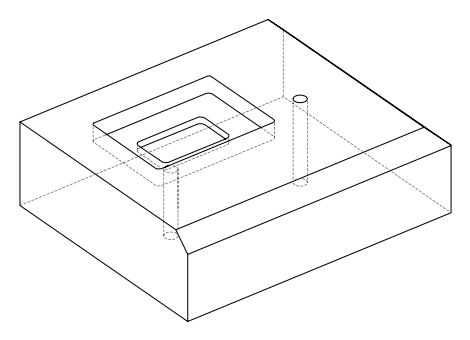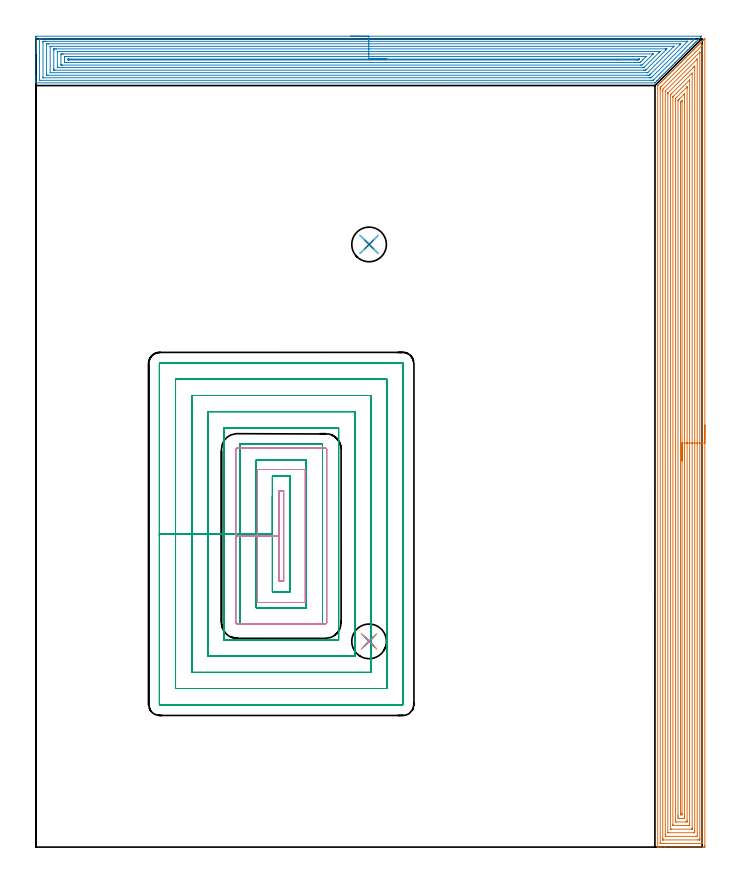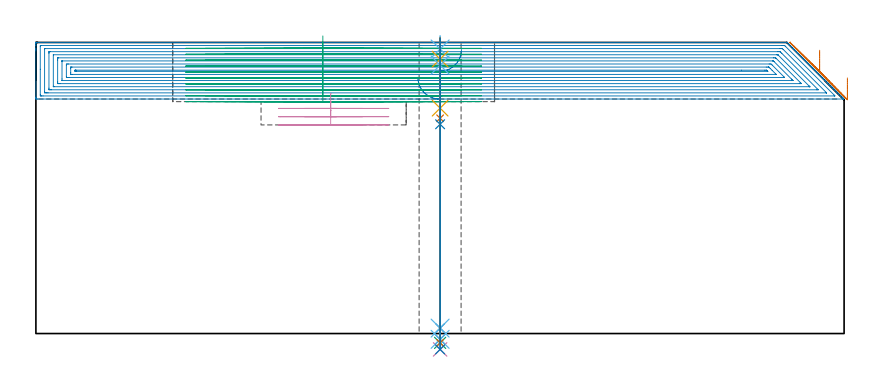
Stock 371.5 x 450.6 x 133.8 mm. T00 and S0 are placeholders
(PLAN: 14 operations, 11 tool changes, 138 min)
(1 AREA_MILL | FG_CHAMFER_SURFACE | UGT0205_001 | 35.32 min | 155405 mm3)
(2 AREA_MILL_1 | FG_CHAMFER_SURFACE_1 | UGT0205_001 | 28.92 min | 120129 mm3)
(3 MILL_RECTANGULAR_POCKET | POCKET_RECTANGULAR_STRAIGHT | NXT0201_011 | Follow Part, ap 3, ae 75% | 66.32 min | 813465 mm3)
(4 MILL_RECTANGULAR_POCKET_1 | POCKET_RECTANGULAR_STRAIGHT_1 | UGT0201_010 | Follow Part, ap 4, ae 75% | 4.1 min | 80737 mm3)
(5 SPOT_DRILL | STEP1HOLE | NXT0321_9005460120000 | 0.05 min | 146 mm3)
(6 SPOT_DRILL_1 | STEP1HOLE_1 | NXT0321_9005460120000 | 0.05 min | 262 mm3)
(7 DRILL_BLIND_HOLE_INTO_CENTER | STEP1HOLE | NXT0301_022 | 0.05 min | 86 mm3)
(8 GUN_DRILL_THROUGH_HOLE | STEP1HOLE | UGT0307_001 | 0.49 min | 1923 mm3)
(9 SPADE_DRILL_TO_ENLARGE_THROUGH_HOLE | STEP1HOLE | UGT0306_003 | 0.46 min | 10802 mm3)
(10 DRILL_TO_ENLARGE_THROUGH_HOLE | STEP1HOLE | UGT0301_260 | 0.47 min | 18061 mm3)
(11 DRILL_BLIND_HOLE_INTO_CENTER_1 | STEP1HOLE_1 | NXT0301_022 | 0.04 min | 5 mm3)
(12 GUN_DRILL_THROUGH_HOLE_1 | STEP1HOLE_1 | UGT0307_001 | 0.59 min | 2580 mm3)
(13 SPADE_DRILL_TO_ENLARGE_THROUGH_HOLE_1 | STEP1HOLE_1 | UGT0306_003 | 0.56 min | 13624 mm3)
(14 DRILL_TO_ENLARGE_THROUGH_HOLE_1 | STEP1HOLE_1 | UGT0301_260 | 0.57 min | 22658 mm3)
(TOOL UGT0205_001 | Chamfer Mill 20 x 3 x 45 deg. | D20 FL50 Z2)
(TOOL NXT0201_011 | ENDMILL 12mm [2P460-1200-NA 1630] | D12 FL38 Z6)
(TOOL UGT0201_010 | End Mill 16 mm | D16 FL22 Z2)
(TOOL NXT0321_9005460120000 | NC Spot Drill, 142deg, 12mm, Carbide, Uncoated | D12 PA142 FL30 Z2)
(TOOL NXT0301_022 | Carbide Drill 5.1mm [860.1-0510-015A1-MM 2214] | D5.1 PA140 FL28 Z2)
(TOOL UGT0307_001 | Gun Drill 5 mm | D5 PA130 FL24 Z1)
(TOOL UGT0306_003 | Spade Drill 12.5mm | D12.5 PA132 FL10 Z2)
(TOOL UGT0301_260 | Twist Drill 19.3 mm | D19.3 PA118 FL140 Z2)
(OP 1 AREA_MILL)
G17 G21 G94 G90
T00 M6
G54
G17 G0 G90 X373. Y235.271 S1061 M3
G43 Z143.8 H0
Z117.5
G94 G1 Y235.233 Z116.628 F250.
Y235.119 Z115.764
Y234.93 Z114.912
Y234.668 Z114.08
Y234.334 Z113.274
Y233.931 Z112.5
Y233.463 Z111.764
Y232.931 Z111.072
Y232.342 Z110.429
Y231.699 Z109.84
Y231.007 Z109.309
Y230.271 Z108.84
Y229.497 Z108.437
Y228.691 Z108.103
Y227.859 Z107.841
Y227.008 Z107.652
Y226.143 Z107.538
Y225.271 Z107.5
Y0.882
X372.998 Y0.618 Z107.502
X372.992 Y0.007 Z107.506
X372.985 Y0.004 Z107.513
X372.369 Y0. Z108.128
X350.632 Z129.863
X348.225 Z132.27
X347.184 Z133.315
X346.767 Z133.724
X346.703 Y0.01 Z133.788
X346.7 Y0.171 Z133.8
Y424.597
X346.701 Y424.599 Z133.799
X346.703 Y424.603 Z133.797
X347.662 Y425.563 Z132.836
X347.778 Y425.68 Z132.718
X348.124 Y426.024 Z132.376
X348.325 Y426.225 Z132.175
X348.555 Y426.456 Z131.943
X348.672 Y426.574 Z131.824
X349.021 Y426.921 Z131.479
X349.217 Y427.117 Z131.283
X349.449 Y427.35 Z131.049
X349.566 Y427.468 Z130.93
X349.918 Y427.818 Z130.582
X350.108 Y428.008 Z130.391
X350.342 Y428.243 Z130.156
X350.46 Y428.362 Z130.036
X350.815 Y428.715 Z129.685
X351. Y428.9 Z129.5
X351.235 Y429.136 Z129.263
X351.355 Y429.257 Z129.141
X351.711 Y429.612 Z128.788
X351.892 Y429.792 Z128.608
X352.129 Y430.03 Z128.369
X352.249 Y430.151 Z128.247
X352.608 Y430.508 Z127.892
X352.783 Y430.683 Z127.717
X353.022 Y430.923 Z127.476
X353.143 Y431.045 Z127.353
X353.505 Y431.405 Z126.995
X353.675 Y431.575 Z126.825
X353.916 Y431.816 Z126.583
X354.037 Y431.939 Z126.459
X354.402 Y432.302 Z126.098
X354.566 Y432.467 Z125.933
X354.809 Y432.71 Z125.689
X354.932 Y432.834 Z125.564
X355.299 Y433.199 Z125.201
X355.458 Y433.358 Z125.042
X355.702 Y433.603 Z124.796
X355.826 Y433.728 Z124.67
X356.196 Y434.096 Z124.304
X356.35 Y434.25 Z124.15
X356.596 Y434.497 Z123.903
X356.72 Y434.622 Z123.776
X357.093 Y434.993 Z123.407
X357.241 Y435.142 Z123.258
X357.489 Y435.39 Z123.009
X357.614 Y435.516 Z122.882
X357.989 Y435.89 Z122.51
X358.133 Y436.033 Z122.367
X358.382 Y436.283 Z122.116
X358.509 Y436.41 Z121.988
X358.886 Y436.786 Z121.614
X359.025 Y436.925 Z121.475
X359.276 Y437.177 Z121.222
X359.403 Y437.305 Z121.093
X359.783 Y437.683 Z120.717
X359.916 Y437.816 Z120.584
X360.169 Y438.07 Z120.329
X360.297 Y438.199 Z120.199
X360.68 Y438.58 Z119.82
X360.808 Y438.708 Z119.692
X361.063 Y438.963 Z119.436
X361.191 Y439.093 Z119.305
X361.577 Y439.477 Z118.923
X361.7 Y439.6 Z118.8
X361.956 Y439.857 Z118.542
X362.086 Y439.987 Z118.411
X362.474 Y440.374 Z118.026
X362.591 Y440.491 Z117.909
X362.849 Y440.75 Z117.649
X362.98 Y440.882 Z117.516
X363.371 Y441.271 Z117.129
X363.483 Y441.383 Z117.017
X363.743 Y441.644 Z116.756
X363.874 Y441.776 Z116.622
X364.268 Y442.168 Z116.232
X364.375 Y442.275 Z116.125
X364.636 Y442.537 Z115.862
X364.768 Y442.67 Z115.728
X365.164 Y443.064 Z115.336
X365.266 Y443.166 Z115.234
X365.529 Y443.43 Z114.969
X365.663 Y443.564 Z114.834
X366.061 Y443.961 Z114.439
X366.158 Y444.058 Z114.342
X366.423 Y444.324 Z114.076
X366.557 Y444.459 Z113.939
X366.958 Y444.858 Z113.542
X367.049 Y444.95 Z113.45
X367.316 Y445.217 Z113.182
X367.451 Y445.353 Z113.045
X367.855 Y445.755 Z112.645
X367.941 Y445.841 Z112.559
X368.21 Y446.11 Z112.289
X368.345 Y446.247 Z112.151
X368.752 Y446.652 Z111.748
X368.806 Y446.706 Z111.694
X369.103 Y447.004 Z111.396
X369.24 Y447.141 Z111.257
X369.649 Y447.549 Z110.851
X369.699 Y447.599 Z110.801
X369.996 Y447.897 Z110.502
X370.134 Y448.036 Z110.363
X370.294 Y448.195 Z110.204
X370.421 Y448.322 Z110.077
X370.581 Y448.483 Z109.914
X370.74 Y448.642 Z109.757
X370.869 Y448.77 Z109.629
X371.028 Y448.93 Z109.467
X371.187 Y449.088 Z109.311
X371.316 Y449.217 Z109.182
X371.475 Y449.378 Z109.02
X371.634 Y449.535 Z108.864
X371.764 Y449.665 Z108.734
X371.922 Y449.825 Z108.573
X372.081 Y449.982 Z108.417
X372.211 Y450.112 Z108.286
X372.369 Y450.272 Z108.126
X372.527 Y450.428 Z107.971
X372.677 Y450.582 Z107.811
X372.696 Y450.592 Z107.793
X372.712 Y450.599 Z107.777
X372.806 Y450.598 Z107.685
X372.846 Y450.597 Z107.647
X372.903 Y450.591 Z107.592
X372.977 Y450.556 Z107.523
X373. Y450.542 Z107.5
Y225.271
X371.586 Z108.914
X371.585 Y2.405 Z108.915
X371.584 Y2.296 Z108.916
X371.579 Y2.185 Z108.921
X371.57 Y2.01 Z108.93
X371.475 Y2.008 Z109.025
X370.985 Y2.001 Z109.515
X348.63 Y2. Z131.87
X348.225 Y2.003 Z132.275
X348.167 Y2.005 Z132.333
X348.133 Y2.01 Z132.367
X348.121 Y2.017 Z132.379
X348.119 Y2.074 Z132.381
X348.115 Y2.295 Z132.385
X348.114 Y2.405 Z132.386
Y2.515
Y422.398
X348.115 Y423.181 Z132.385
X348.117 Y423.289 Z132.383
X348.121 Y423.401 Z132.379
X348.133 Y423.571 Z132.367
X348.225 Y423.669 Z132.275
X348.425 Y423.874 Z132.075
X348.624 Y424.074 Z131.876
X371.475 Y446.925 Z109.025
X371.562 Y447.01 Z108.938
X371.577 Y447.022 Z108.923
X371.578 Z108.922
X371.581 Y447.004 Z108.919
X371.584 Y446.887 Z108.916
X371.585 Y446.74 Z108.915
X371.586 Y446.519 Z108.914
Y225.271
X370.171 Z110.329
Y4.601
X370.169 Y4.192 Z110.331
X370.167 Y4.071 Z110.333
X370.165 Y4.019 Z110.335
X370.07 Y4.01 Z110.43
X369.876 Y4.002 Z110.624
X369.687 Y4.001 Z110.813
X368.984 Y4. Z111.516
X349.821 Y4.001 Z130.679
X349.694 Y4.003 Z130.806
X349.591 Y4.008 Z130.909
X349.535 Y4.012 Z130.965
X349.534 Y4.031 Z130.966
X349.531 Y4.192 Z130.969
X349.529 Y4.676 Z130.971
X349.528 Y5.085 Z130.972
X349.529 Y421.394 Z130.971
X349.53 Y421.877 Z130.97
X349.533 Y422.287 Z130.967
X349.536 Y422.524 Z130.964
X350.097 Y423.097 Z130.403
X369.959 Y442.959 Z110.541
X370.074 Y443.071 Z110.426
X370.16 Y443.151 Z110.34
X370.166 Y443.154 Z110.334
X370.168 Y443.15 Z110.332
X370.17 Y443.12 Z110.33
X370.171 Y443.068 Z110.329
X370.172 Y442.941 Z110.328
X370.171 Y225.271 Z110.329
X368.757 Z111.743
Y6.872
X368.75 Y6.021 Z111.75
X367.898 Y6. Z112.602
X367.877 Z112.623
X351.78 Z128.72
X350.95 Y6.022 Z129.55
X350.943 Y6.837 Z129.557
Y6.872
Y421.358
X350.945 Y421.394 Z129.555
X350.956 Y421.495 Z129.544
X351.036 Y421.583 Z129.464
X351.162 Y421.713 Z129.338
X368.752 Y439.302 Z111.748
X368.753 Z111.747
X368.756 Y439.298 Z111.744
X368.757 Y439.261 Z111.743
Y439.176
Y225.271
X367.343 Z113.157
Y9.214
X367.34 Y8.659 Z113.16
X367.336 Y8.327 Z113.164
X367.327 Y8.01 Z113.173
X367.004 Y8.004 Z113.496
X366.768 Y8.001 Z113.732
X352.46 Z128.04
X352.38 Y8.007 Z128.12
X352.364 Y8.01 Z128.136
X352.361 Y8.016 Z128.139
X352.359 Y8.028 Z128.141
X352.358 Y8.103 Z128.142
X352.357 Y419.946 Z128.143
X352.358 Y420.223 Z128.142
X352.361 Y420.362 Z128.139
X352.364 Y420.429 Z128.136
X352.37 Y420.46 Z128.13
X352.403 Y420.501 Z128.097
X352.548 Y420.649 Z127.952
X352.696 Y420.798 Z127.804
X366.848 Y434.95 Z113.652
X367.004 Y435.103 Z113.496
X367.301 Y435.391 Z113.199
X367.337 Y435.415 Z113.163
X367.34 Y435.385 Z113.16
X367.341 Y435.351 Z113.159
X367.343 Y434.794 Z113.157
Y434.456
Y225.271
X365.929 Z114.571
X365.928 Y10.626 Z114.572
X365.927 Y10.445 Z114.573
X365.923 Y10.089 Z114.577
X365.922 Y10.01 Z114.578
X365.81 Y10.006 Z114.69
X365.66 Y10.001 Z114.84
X354.485 Y10. Z126.015
X354.035 Y10.001 Z126.465
X353.832 Y10.005 Z126.668
X353.789 Y10.01 Z126.711
X353.778 Y10.013 Z126.722
X353.776 Y10.03 Z126.724
X353.773 Y10.076 Z126.727
X353.771 Y10.264 Z126.729
Y10.445
X353.772 Y418.532 Z126.728
X353.773 Y418.714 Z126.727
X353.779 Y419.419 Z126.721
X353.958 Y419.607 Z126.542
X354.22 Y419.871 Z126.28
X354.485 Y420.137 Z126.015
X365.569 Y431.221 Z114.931
X365.682 Y431.332 Z114.818
X365.843 Y431.487 Z114.657
X365.922 Y431.561 Z114.578
X365.926 Y431.405 Z114.574
X365.928 Y431.221 Z114.572
X365.929 Y431.042 Z114.571
Y225.271
X364.515 Z115.985
Y12.932
X364.512 Y12.232 Z115.988
X364.51 Y12.043 Z115.99
X364.508 Y12.018 Z115.992
X364.494 Y12.01 Z116.006
X364.437 Y12.006 Z116.063
X364.321 Y12.003 Z116.179
X363.659 Y12. Z116.841
X355.379 Z125.121
X355.301 Y12.002 Z125.199
X355.24 Y12.005 Z125.26
X355.201 Y12.01 Z125.299
X355.192 Y12.019 Z125.308
X355.19 Y12.04 Z125.31
X355.187 Y12.232 Z125.313
X355.186 Y12.425 Z125.314
Y418.013
X355.187 Y418.207 Z125.313
X355.19 Y418.335 Z125.31
X355.192 Y418.379 Z125.308
X355.202 Y418.394 Z125.298
X355.229 Y418.425 Z125.271
X355.379 Y418.581 Z125.121
X355.445 Y418.648 Z125.055
X364.383 Y427.586 Z116.117
X364.447 Y427.647 Z116.053
X364.477 Y427.668 Z116.023
X364.508 Y427.687 Z115.992
X364.51 Y427.647 Z115.99
X364.513 Y427.531 Z115.987
X364.514 Y427.455 Z115.986
X364.515 Y426.754 Z115.985
Y225.271
X363.1 Z117.4
Y14.912
X363.097 Y14.348 Z117.403
X363.093 Y14.019 Z117.407
X362.551 Y14. Z117.949
X362.533 Z117.967
X357.167 Y14.001 Z123.333
X356.607 Y14.019 Z123.893
X356.601 Y14.584 Z123.899
X356.6 Y14.912 Z123.9
Y15.479
Y416.601
X356.601 Y416.927 Z123.899
X356.604 Y417.21 Z123.896
X356.607 Y417.347 Z123.893
X356.675 Y417.419 Z123.825
X357.067 Y417.82 Z123.433
X357.117 Y417.871 Z123.383
X363.002 Y423.755 Z117.498
X363.048 Y423.799 Z117.452
X363.083 Y423.828 Z117.417
X363.093 Y423.834 Z117.407
X363.095 Y423.812 Z117.405
X363.099 Y423.694 Z117.401
X363.1 Y423.507 Z117.4
Y423.181
Y225.271
X361.686 Z118.814
Y17.545
X361.684 Y16.699 Z118.816
X361.683 Y16.655 Z118.817
X361.638 Y16.01 Z118.862
X361.44 Y16.004 Z119.06
X360.744 Y16.001 Z119.756
X360.549 Y16. Z119.951
X358.76 Y16.001 Z121.74
X358.061 Y16.01 Z122.439
X358.018 Y16.699 Z122.482
X358.016 Y16.745 Z122.484
X358.014 Y17.592 Z122.486
Y416.081
X358.016 Y416.129 Z122.484
X358.021 Y416.223 Z122.479
X358.031 Y416.323 Z122.469
X358.061 Y416.357 Z122.439
X358.344 Y416.645 Z122.156
X358.623 Y416.927 Z121.877
X358.789 Y417.093 Z121.711
X361.304 Y419.607 Z119.196
X361.474 Y419.772 Z119.026
X361.638 Y419.93 Z118.862
X361.679 Y419.607 Z118.821
X361.682 Y419.563 Z118.818
X361.686 Y418.714 Z118.814
Y418.666
Y225.271
X360.272 Z120.228
Y18.958
X360.27 Y18.486 Z120.23
X360.267 Y18.069 Z120.233
X360.265 Y18.013 Z120.235
X360.214 Y18.009 Z120.286
X360.093 Y18.005 Z120.407
X359.85 Y18.002 Z120.65
X359.439 Y18.003 Z121.061
X359.433 Y18.008 Z121.067
X359.431 Y18.011 Z121.069
X359.429 Y18.486 Z121.071
X359.428 Y18.907 Z121.072
Y414.247
X359.429 Y414.667 Z121.071
X359.433 Y415.14 Z121.067
X359.435 Y415.244 Z121.065
X359.446 Y415.288 Z121.054
X359.477 Y415.323 Z121.023
X359.57 Y415.42 Z120.93
X359.85 Y415.704 Z120.65
X360.015 Y415.869 Z120.485
X360.18 Y416.034 Z120.32
X360.213 Y416.064 Z120.287
X360.237 Y416.083 Z120.263
X360.266 Y416.102 Z120.234
X360.269 Y416.068 Z120.231
X360.27 Y416.034 Z120.23
X360.272 Y415.803 Z120.228
Y415.612
Y225.271
Y224.399 Z120.266
Y223.535 Z120.38
Y222.683 Z120.569
Y221.851 Z120.831
Y221.045 Z121.165
Y220.271 Z121.568
Y219.535 Z122.036
Y218.843 Z122.568
Y218.2 Z123.157
Y217.611 Z123.8
Y217.08 Z124.492
Y216.611 Z125.228
Y216.208 Z126.002
Y215.874 Z126.808
Y215.612 Z127.64
Y215.423 Z128.492
Y215.309 Z129.356
Y215.271 Z130.228
G0 Z143.8
M5
M2
(OP 2 AREA_MILL_1)
G17 G21 G94 G90
T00 M6
G54
G17 G0 G90 X175.6 Y452.1 S1061 M3
G43 Z143.8 H0
Z117.8
G94 G1 X175.638 Z116.928 F250.
X175.752 Z116.064
X175.941 Z115.212
X176.203 Z114.38
X176.537 Z113.574
X176.94 Z112.8
X177.408 Z112.064
X177.94 Z111.372
X178.529 Z110.729
X179.172 Z110.14
X179.864 Z109.609
X180.6 Z109.14
X181.374 Z108.737
X182.18 Z108.403
X183.012 Z108.141
X183.864 Z107.952
X184.728 Z107.838
X185.6 Z107.8
X370.951
X371.174 Y452.094 Z107.804
X371.182 Y452.093 Z107.805
X371.174 Y452.073 Z107.825
X370.839 Y451.739 Z108.161
X370.646 Y451.544 Z108.352
X369.964 Y450.864 Z109.036
X369.757 Y450.656 Z109.241
X369.089 Y449.989 Z109.911
X368.868 Y449.767 Z110.13
X368.214 Y449.114 Z110.786
X367.98 Y448.878 Z111.018
X367.339 Y448.239 Z111.661
X367.302 Y448.201 Z111.698
X367.091 Y447.989 Z111.907
X366.464 Y447.364 Z112.535
X366.408 Y447.308 Z112.592
X366.202 Y447.1 Z112.796
X365.59 Y446.489 Z113.41
X365.514 Y446.414 Z113.485
X365.313 Y446.211 Z113.685
X364.715 Y445.614 Z114.285
X364.621 Y445.52 Z114.379
X364.424 Y445.322 Z114.574
X363.84 Y444.739 Z115.16
X363.727 Y444.626 Z115.272
X363.535 Y444.433 Z115.463
X362.965 Y443.864 Z116.035
X362.834 Y443.733 Z116.166
X362.646 Y443.544 Z116.352
X362.09 Y442.989 Z116.91
X361.757 Y442.656 Z117.241
X361.215 Y442.114 Z117.785
X360.869 Y441.767 Z118.129
X360.34 Y441.239 Z118.66
X359.98 Y440.878 Z119.018
X359.464 Y440.364 Z119.536
X359.091 Y439.989 Z119.907
X358.589 Y439.489 Z120.411
X358.202 Y439.1 Z120.796
X357.714 Y438.614 Z121.286
X357.313 Y438.211 Z121.685
X356.839 Y437.739 Z122.161
X356.424 Y437.322 Z122.574
X356.28 Y437.18 Z122.719
X355.983 Y436.882 Z123.018
X355.535 Y436.433 Z123.463
X355.387 Y436.286 Z123.613
X355.089 Y435.989 Z123.911
X354.646 Y435.544 Z124.352
X354.185 Y435.085 Z124.815
X353.757 Y434.656 Z125.241
X353.282 Y434.182 Z125.718
X352.868 Y433.767 Z126.13
X352.378 Y433.278 Z126.621
X351.979 Y432.878 Z127.019
X351.475 Y432.375 Z127.525
X351.09 Y431.989 Z127.908
X350.572 Y431.471 Z128.428
X350.202 Y431.1 Z128.797
X350.025 Y430.925 Z128.975
X349.84 Y430.74 Z129.16
X349.313 Y430.211 Z129.686
X349.131 Y430.031 Z129.868
X348.965 Y429.865 Z130.035
X348.424 Y429.322 Z130.575
X348.238 Y429.138 Z130.762
X348.09 Y428.99 Z130.91
X347.979 Y428.878 Z131.02
X347.94 Y428.839 Z131.059
X347.215 Y428.115 Z131.785
X347.09 Y427.989 Z131.908
X347.046 Y427.945 Z131.953
X346.34 Y427.24 Z132.66
X346.202 Y427.1 Z132.797
X346.153 Y427.052 Z132.846
X345.204 Y426.105 Z133.794
X345.198 Y426.103 Z133.797
X345.188 Y426.1 Z133.8
X0.175
X0.01 Y426.103 Z133.788
X0.007 Y426.142 Z133.75
X0. Y426.535 Z133.365
Y426.848 Z133.051
Y427.544 Z132.351
Y428.781 Z131.116
Y429.322 Z130.572
Y429.941 Z129.955
Y451.274 Z108.623
X0.002 Y451.544 Z108.353
X0.008 Y452.092 Z107.806
X0.069 Y452.094 Z107.804
X0.622 Y452.1 Z107.8
X185.6
Y450.686 Z109.214
X366.974 Y450.685 Z109.215
X367.004 Y450.683 Z109.217
X367.294 Y450.656 Z109.244
X367.153 Y450.507 Z109.393
X367.004 Y450.353 Z109.547
X344.663 Y428.013 Z131.887
X344.427 Y427.78 Z132.12
X344.183 Y427.544 Z132.356
X343.799 Y427.516 Z132.384
X343.77 Y427.515 Z132.385
X342.907 Y427.514 Z132.386
X2.439 Y427.515 Z132.385
X2.409 Y427.516 Z132.384
X2.01 Y427.544 Z132.356
X2.001 Y427.95 Z131.95
X2. Y438.415 Z121.485
X2.001 Y450.172 Z109.728
X2.01 Y450.656 Z109.244
X2.38 Y450.684 Z109.216
X2.409 Y450.685 Z109.215
X3.272 Y450.686 Z109.214
X185.6
Y449.272 Z110.628
X363.195 Y449.271 Z110.629
X363.429 Y449.27 Z110.63
X363.444 Y449.268 Z110.632
X363.453 Y449.266 Z110.634
X363.449 Y449.256 Z110.644
X363.443 Y449.244 Z110.656
X363.429 Y449.229 Z110.671
X343.523 Y429.322 Z130.578
X343.197 Y429.003 Z130.897
X343.147 Y428.958 Z130.942
X343.119 Y428.935 Z130.965
X343.074 Y428.934 Z130.966
X342.876 Y428.931 Z130.969
X342.378 Y428.929 Z130.971
X341.983
X4.196
X4.064 Y428.93 Z130.97
X4.018 Y428.933 Z130.967
X4.012 Y428.934 Z130.966
X4.008 Y428.95 Z130.95
X4.004 Y428.997 Z130.903
X4.001 Y429.127 Z130.773
Y448.878 Z111.022
X4.003 Y449.07 Z110.83
X4.01 Y449.261 Z110.639
X4.196 Y449.264 Z110.636
X4.696 Y449.27 Z110.63
X5.09 Y449.271 Z110.629
X5.588 Y449.272
X185.6 Z110.628
Y447.857 Z112.043
X358.961
X359.094 Y447.856 Z112.044
X359.534 Y447.85 Z112.05
X359.587 Y447.846 Z112.054
X359.555 Y447.81 Z112.09
X359.495 Y447.746 Z112.154
X359.422 Y447.671 Z112.229
X359.352 Y447.6 Z112.3
X342.876 Y431.125 Z128.775
X342.417 Y430.667 Z129.233
X342.27 Y430.524 Z129.376
X342.149 Y430.41 Z129.49
X342.073 Y430.35 Z129.55
X341.983 Y430.346 Z129.554
X341.849 Y430.344 Z129.556
X341.089 Y430.343 Z129.557
X6.744
X6.086 Y430.348 Z129.552
X6.014 Y430.35 Z129.55
X6.009 Y430.446 Z129.454
X6.004 Y430.658 Z129.242
X6. Y431.083 Z128.817
Y447.1 Z112.8
X6.005 Y447.536 Z112.364
X6.01 Y447.754 Z112.146
X6.016 Y447.851 Z112.049
X6.12 Y447.853 Z112.047
X6.877 Y447.857 Z112.043
X7.009
X185.6
Y446.443 Z113.457
X355.387
X355.62 Y446.441 Z113.459
X355.686 Y446.439 Z113.461
X355.721 Y446.437 Z113.463
X355.724 Y446.434 Z113.466
X355.694 Y446.401 Z113.499
X355.575 Y446.274 Z113.626
X355.513 Y446.211 Z113.689
X355.45 Y446.148 Z113.752
X341.29 Y431.989 Z127.911
X341.189 Y431.89 Z128.01
X341.089 Y431.797 Z128.103
X341.043 Y431.764 Z128.136
X341.006 Y431.761 Z128.139
X340.924 Y431.759 Z128.141
X340.759 Y431.758 Z128.142
X340.429 Y431.757 Z128.143
X8.003 Y431.758 Z128.142
X8.001 Y431.76 Z128.14
Y446.211 Z113.689
X8.004 Y446.376 Z113.524
X8.006 Y446.417 Z113.483
X8.009 Y446.432 Z113.468
X8.044 Y446.436 Z113.464
X8.198 Y446.44 Z113.46
X8.432 Y446.442 Z113.458
X185.6 Y446.443 Z113.457
Y445.029 Z114.871
X350.919
X351.215 Y445.028 Z114.872
X351.537 Y445.025 Z114.875
X351.812 Y445.022 Z114.878
X351.823 Y444.982 Z114.918
X351.812 Y444.964 Z114.936
X351.548 Y444.696 Z115.204
X351.286 Y444.433 Z115.467
X340.408 Y433.556 Z126.344
X340.195 Y433.346 Z126.554
X340.033 Y433.192 Z126.708
X340.007 Y433.178 Z126.722
X339.974 Y433.175 Z126.725
X339.899 Y433.173 Z126.727
X339.302 Y433.171 Z126.729
X339.007
X10.452 Y433.172 Z126.728
X10.155 Y433.173 Z126.727
X10.063 Y433.176 Z126.724
X10.022 Y433.178 Z126.722
X10.01 Y433.195 Z126.705
X10.004 Y433.323 Z126.577
X10.001 Y433.767 Z126.133
X10. Y434.216 Z125.684
Y443.993 Z115.907
X10.002 Y444.433 Z115.467
X10.005 Y444.877 Z115.023
X10.012 Y445.022 Z114.878
X10.152 Y445.024 Z114.876
X10.452 Y445.027 Z114.873
X10.747 Y445.029 Z114.871
X11.345
X185.6
Y443.615 Z116.285
X347.415
X347.556 Y443.614 Z116.286
X347.838 Y443.61 Z116.29
X348. Y443.607 Z116.293
X347.986 Y443.589 Z116.311
X347.945 Y443.544 Z116.356
X347.646 Y443.244 Z116.656
X347.344 Y442.941 Z116.959
X339.302 Y434.899 Z125.001
X339.178 Y434.779 Z125.121
X339.047 Y434.656 Z125.244
X338.968 Y434.592 Z125.308
X338.69 Y434.588 Z125.312
X338.549 Y434.586 Z125.314
X12.239
X12.168 Y434.587 Z125.313
X12.028 Y434.592 Z125.308
X12.008 Y434.595 Z125.305
X12.005 Y434.602 Z125.298
X12.001 Y434.622 Z125.278
X12. Y434.656 Z125.244
Y434.893 Z125.007
X12.001 Y442.892 Z117.008
X12.008 Y443.544 Z116.356
X12.01 Y443.598 Z116.302
X12.099 Y443.608 Z116.292
X12.17 Y443.613 Z116.287
X12.239 Y443.614 Z116.286
X185.6 Y443.615 Z116.285
Y442.2 Z117.7
X344.061
X344.118 Y442.197 Z117.703
X344.136 Y442.195 Z117.705
X344.116 Y442.17 Z117.73
X343.92 Y441.968 Z117.932
X338.387 Y436.433 Z123.467
X337.944 Y436.006 Z123.894
X337.514 Y436.002 Z123.898
X337.057 Y436. Z123.9
X14.92
X14.46 Y436.002 Z123.898
X14.026 Y436.007 Z123.893
X14.001 Y436.433 Z123.467
X14. Y436.459 Z123.441
X14.001 Y441.792 Z118.108
X14.026 Y442.193 Z117.707
X14.486 Y442.198 Z117.702
X14.92 Y442.2 Z117.7
X15.377
X185.6
Y440.786 Z119.114
X340.288
X340.195 Y440.691 Z119.209
X338.408 Y438.904 Z120.996
X337.514 Y438.01 Z121.89
X337.168 Y437.667 Z122.233
X336.981 Y437.486 Z122.414
X336.915 Y437.423 Z122.477
X336.821 Y437.42 Z122.48
X336.621 Y437.415 Z122.485
X336.528 Y437.414 Z122.486
X335.727
X16.615
X16.271 Y437.416 Z122.484
X16.099 Y437.418 Z122.482
X16.022 Y437.421 Z122.479
X16.01 Y437.473 Z122.427
X16.001 Y438.024 Z121.876
Y439.989 Z119.911
X16.007 Y440.685 Z119.215
X16.015 Y440.779 Z119.121
X16.106 Y440.782 Z119.118
X16.306 Y440.784 Z119.116
X16.707 Y440.786 Z119.114
X16.799
X185.6
Y439.372 Z120.528
X336.348
X336.375 Y439.371 Z120.529
X336.392 Y439.368 Z120.532
X336.408 Y439.365 Z120.535
X336.398 Y439.35 Z120.55
X336.385 Y439.334 Z120.566
X336.15 Y439.1 Z120.8
X335.936 Y438.893 Z121.007
X335.86 Y438.835 Z121.065
X335.727 Y438.833 Z121.067
X335.106 Y438.829 Z121.071
X324.356 Y438.828 Z121.072
X18.494
X18.221 Y438.83 Z121.07
X18.039 Y438.834 Z121.066
X18.014 Y438.835 Z121.065
X18.01 Y438.844 Z121.056
X18.005 Y438.877 Z121.023
X18.002 Y438.936 Z120.964
X18.004 Y439.1 Z120.8
X18.01 Y439.345 Z120.555
X18.016 Y439.365 Z120.535
X18.057 Y439.368 Z120.532
X18.129 Y439.37 Z120.53
X18.221 Y439.372 Z120.528
X18.494
X185.6
X186.472 Z120.566
X187.336 Z120.68
X188.188 Z120.869
X189.02 Z121.131
X189.826 Z121.465
X190.6 Z121.868
X191.336 Z122.336
X192.028 Z122.868
X192.671 Z123.457
X193.26 Z124.1
X193.792 Z124.792
X194.26 Z125.528
X194.663 Z126.302
X194.997 Z127.108
X195.259 Z127.94
X195.448 Z128.791
X195.562 Z129.656
X195.6 Z130.528
G0 Z143.8
M5
M2
(OP 3 MILL_RECTANGULAR_POCKET)
G17 G21 G94 G90
T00 M6
G54
G17 G0 G90 X131.9 Y195.947 S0 M3
G43 Z143.8 H1
Z136.8
G94 G1 Y174.6 Z131.08 F250.
Y142.4 F500.
X141.8
Y206.8
X131.9
Y174.6
X122.9
Y133.4
X150.8
Y215.8
X122.9
Y174.6
X113.9
Y124.4
X159.8
Y224.8
X113.9
Y174.6
X104.9
Y115.4
X168.8
Y233.8
X104.9
Y174.6
X95.9
Y106.4
X177.8
Y242.8
X95.9
Y174.6
X86.9
Y97.4
X186.8
Y251.8
X86.9
Y174.6
X77.9
Y88.4
X195.8
Y260.8
X77.9
Y174.6
X68.9
Y79.6
G3 X69.1 Y79.4 R0.2
G1 X204.6
G3 X204.8 Y79.6 R0.2
G1 Y269.6
G3 X204.6 Y269.8 R0.2
G1 X69.1
G3 X68.9 Y269.6 R0.2
G1 Y174.6
Y173.6
G0 X131.9 Y195.947 Z134.08
G1 Y174.6 Z128.36 F250.
Y142.4 F500.
X141.8
Y206.8
X131.9
Y174.6
X122.9
Y133.4
X150.8
Y215.8
X122.9
Y174.6
X113.9
Y124.4
X159.8
Y224.8
X113.9
Y174.6
X104.9
Y115.4
X168.8
Y233.8
X104.9
Y174.6
X95.9
Y106.4
X177.8
Y242.8
X95.9
Y174.6
X86.9
Y97.4
X186.8
Y251.8
X86.9
Y174.6
X77.9
Y88.4
X195.8
Y260.8
X77.9
Y174.6
X68.9
Y79.6
G3 X69.1 Y79.4 R0.2
G1 X204.6
G3 X204.8 Y79.6 R0.2
G1 Y269.6
G3 X204.6 Y269.8 R0.2
G1 X69.1
G3 X68.9 Y269.6 R0.2
G1 Y174.6
Y173.6
G0 X131.9 Y195.947 Z131.36
G1 Y174.6 Z125.64 F250.
Y142.4 F500.
X141.8
Y206.8
X131.9
Y174.6
X122.9
Y133.4
X150.8
Y215.8
X122.9
Y174.6
X113.9
Y124.4
X159.8
Y224.8
X113.9
Y174.6
X104.9
Y115.4
X168.8
Y233.8
X104.9
Y174.6
X95.9
Y106.4
X177.8
Y242.8
X95.9
Y174.6
X86.9
Y97.4
X186.8
Y251.8
X86.9
Y174.6
X77.9
Y88.4
X195.8
Y260.8
X77.9
Y174.6
X68.9
Y79.6
G3 X69.1 Y79.4 R0.2
G1 X204.6
G3 X204.8 Y79.6 R0.2
G1 Y269.6
G3 X204.6 Y269.8 R0.2
G1 X69.1
G3 X68.9 Y269.6 R0.2
G1 Y174.6
Y173.6
G0 X131.9 Y195.947 Z128.64
G1 Y174.6 Z122.92 F250.
Y142.4 F500.
X141.8
Y206.8
X131.9
Y174.6
X122.9
Y133.4
X150.8
Y215.8
X122.9
Y174.6
X113.9
Y124.4
X159.8
Y224.8
X113.9
Y174.6
X104.9
Y115.4
X168.8
Y233.8
X104.9
Y174.6
X95.9
Y106.4
X177.8
Y242.8
X95.9
Y174.6
X86.9
Y97.4
X186.8
Y251.8
X86.9
Y174.6
X77.9
Y88.4
X195.8
Y260.8
X77.9
Y174.6
X68.9
Y79.6
G3 X69.1 Y79.4 R0.2
G1 X204.6
G3 X204.8 Y79.6 R0.2
G1 Y269.6
G3 X204.6 Y269.8 R0.2
G1 X69.1
G3 X68.9 Y269.6 R0.2
G1 Y174.6
Y173.6
G0 X131.9 Y195.947 Z125.92
G1 Y174.6 Z120.2 F250.
Y142.4 F500.
X141.8
Y206.8
X131.9
Y174.6
X122.9
Y133.4
X150.8
Y215.8
X122.9
Y174.6
X113.9
Y124.4
X159.8
Y224.8
X113.9
Y174.6
X104.9
Y115.4
X168.8
Y233.8
X104.9
Y174.6
X95.9
Y106.4
X177.8
Y242.8
X95.9
Y174.6
X86.9
Y97.4
X186.8
Y251.8
X86.9
Y174.6
X77.9
Y88.4
X195.8
Y260.8
X77.9
Y174.6
X68.9
Y79.6
G3 X69.1 Y79.4 R0.2
G1 X204.6
G3 X204.8 Y79.6 R0.2
G1 Y269.6
G3 X204.6 Y269.8 R0.2
G1 X69.1
G3 X68.9 Y269.6 R0.2
G1 Y174.6
Y173.6
G0 X131.9 Y195.947 Z123.2
G1 Y174.6 Z117.48 F250.
Y142.4 F500.
X141.8
Y206.8
X131.9
Y174.6
X122.9
Y133.4
X150.8
Y215.8
X122.9
Y174.6
X113.9
Y124.4
X159.8
Y224.8
X113.9
Y174.6
X104.9
Y115.4
X168.8
Y233.8
X104.9
Y174.6
X95.9
Y106.4
X177.8
Y242.8
X95.9
Y174.6
X86.9
Y97.4
X186.8
Y251.8
X86.9
Y174.6
X77.9
Y88.4
X195.8
Y260.8
X77.9
Y174.6
X68.9
Y79.6
G3 X69.1 Y79.4 R0.2
G1 X204.6
G3 X204.8 Y79.6 R0.2
G1 Y269.6
G3 X204.6 Y269.8 R0.2
G1 X69.1
G3 X68.9 Y269.6 R0.2
G1 Y174.6
Y173.6
G0 X131.9 Y195.947 Z120.48
G1 Y174.6 Z114.76 F250.
Y142.4 F500.
X141.8
Y206.8
X131.9
Y174.6
X122.9
Y133.4
X150.8
Y215.8
X122.9
Y174.6
X113.9
Y124.4
X159.8
Y224.8
X113.9
Y174.6
X104.9
Y115.4
X168.8
Y233.8
X104.9
Y174.6
X95.9
Y106.4
X177.8
Y242.8
X95.9
Y174.6
X86.9
Y97.4
X186.8
Y251.8
X86.9
Y174.6
X77.9
Y88.4
X195.8
Y260.8
X77.9
Y174.6
X68.9
Y79.6
G3 X69.1 Y79.4 R0.2
G1 X204.6
G3 X204.8 Y79.6 R0.2
G1 Y269.6
G3 X204.6 Y269.8 R0.2
G1 X69.1
G3 X68.9 Y269.6 R0.2
G1 Y174.6
Y173.6
G0 X131.9 Y195.947 Z117.76
G1 Y174.6 Z112.04 F250.
Y142.4 F500.
X141.8
Y206.8
X131.9
Y174.6
X122.9
Y133.4
X150.8
Y215.8
X122.9
Y174.6
X113.9
Y124.4
X159.8
Y224.8
X113.9
Y174.6
X104.9
Y115.4
X168.8
Y233.8
X104.9
Y174.6
X95.9
Y106.4
X177.8
Y242.8
X95.9
Y174.6
X86.9
Y97.4
X186.8
Y251.8
X86.9
Y174.6
X77.9
Y88.4
X195.8
Y260.8
X77.9
Y174.6
X68.9
Y79.6
G3 X69.1 Y79.4 R0.2
G1 X204.6
G3 X204.8 Y79.6 R0.2
G1 Y269.6
G3 X204.6 Y269.8 R0.2
G1 X69.1
G3 X68.9 Y269.6 R0.2
G1 Y174.6
Y173.6
G0 X131.9 Y195.947 Z115.04
G1 Y174.6 Z109.32 F250.
Y142.4 F500.
X141.8
Y206.8
X131.9
Y174.6
X122.9
Y133.4
X150.8
Y215.8
X122.9
Y174.6
X113.9
Y124.4
X159.8
Y224.8
X113.9
Y174.6
X104.9
Y115.4
X168.8
Y233.8
X104.9
Y174.6
X95.9
Y106.4
X177.8
Y242.8
X95.9
Y174.6
X86.9
Y97.4
X186.8
Y251.8
X86.9
Y174.6
X77.9
Y88.4
X195.8
Y260.8
X77.9
Y174.6
X68.9
Y79.6
G3 X69.1 Y79.4 R0.2
G1 X204.6
G3 X204.8 Y79.6 R0.2
G1 Y269.6
G3 X204.6 Y269.8 R0.2
G1 X69.1
G3 X68.9 Y269.6 R0.2
G1 Y174.6
Y173.6
G0 X131.9 Y195.947 Z112.32
G1 Y174.6 Z106.6 F250.
Y142.4 F500.
X141.8
Y206.8
X131.9
Y174.6
X122.9
Y133.4
X150.8
Y215.8
X122.9
Y174.6
X113.9
Y124.4
X159.8
Y224.8
X113.9
Y174.6
X104.9
Y115.4
X168.8
Y233.8
X104.9
Y174.6
X95.9
Y106.4
X177.8
Y242.8
X95.9
Y174.6
X86.9
Y97.4
X186.8
Y251.8
X86.9
Y174.6
X77.9
Y88.4
X195.8
Y260.8
X77.9
Y174.6
X68.9
Y79.6
G3 X69.1 Y79.4 R0.2
G1 X204.6
G3 X204.8 Y79.6 R0.2
G1 Y269.6
G3 X204.6 Y269.8 R0.2
G1 X69.1
G3 X68.9 Y269.6 R0.2
G1 Y174.6
Y173.6
G0 Z143.8
M5
M2
(OP 4 MILL_RECTANGULAR_POCKET_1)
G17 G21 G94 G90
T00 M6
G54
G17 G0 G90 X135.791 Y198.5 S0 M3
G43 Z143.8 H0
Z110.27
G94 G1 X135.5 Z110.192 F250.
Y173.45 Z103.48
Y148.4 F500.
X138.2
Y198.5
X135.5
Y173.45
X123.5
Y136.4
X150.2
Y210.5
X123.5
Y173.45
X111.5
Y125.2
G3 X112.3 Y124.4 R0.8
G1 X161.4
G3 X162.2 Y125.2 R0.8
G1 Y221.7
G3 X161.4 Y222.5 R0.8
G1 X112.3
G3 X111.5 Y221.7 R0.8
G1 Y173.45
Y172.45
G0 X135.791 Y198.5 Z106.48
G1 X135.5 Z106.402 F250.
Y173.45 Z99.69
Y148.4 F500.
X138.2
Y198.5
X135.5
Y173.45
X123.5
Y136.4
X150.2
Y210.5
X123.5
Y173.45
X111.5
Y125.2
G3 X112.3 Y124.4 R0.8
G1 X161.4
G3 X162.2 Y125.2 R0.8
G1 Y221.7
G3 X161.4 Y222.5 R0.8
G1 X112.3
G3 X111.5 Y221.7 R0.8
G1 Y173.45
Y172.45
G0 X135.791 Y198.5 Z102.69
G1 X135.5 Z102.612 F250.
Y173.45 Z95.9
Y148.4 F500.
X138.2
Y198.5
X135.5
Y173.45
X123.5
Y136.4
X150.2
Y210.5
X123.5
Y173.45
X111.5
Y125.2
G3 X112.3 Y124.4 R0.8
G1 X161.4
G3 X162.2 Y125.2 R0.8
G1 Y221.7
G3 X161.4 Y222.5 R0.8
G1 X112.3
G3 X111.5 Y221.7 R0.8
G1 Y173.45
Y172.45
G0 Z143.8
M5
M2
(OP 5 SPOT_DRILL)
G17 G21 G94 G90
T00 M6
G54
G17 G0 G90 X185.8 Y114.7 S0 M3
G43 Z143.8 H0
G94 G81 G98 Z103.6 F250. R109.6
G80
M5
M2
(OP 6 SPOT_DRILL_1)
G17 G21 G94 G90
T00 M6
G54
G17 G0 G90 X185.8 Y336. S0 M3
G43 Z143.8 H0
G94 G81 G98 Z130.8 F250. R136.8
G80
M5
M2
(OP 7 DRILL_BLIND_HOLE_INTO_CENTER)
G17 G21 G94 G90
T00 M6
G54
G17 G0 G90 X185.8 Y114.7 S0 M3
G43 Z143.8 H1
G94 G81 G98 Z98.95 F250. R108.6
G80
M5
M2
(OP 8 GUN_DRILL_THROUGH_HOLE)
G17 G21 G94 G90
T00 M6
G54
G17 G0 G90 X185.8 Y114.7 M8
G43 Z143.8 H0
Z104.492
S716 M3
G94 G1 Z96.194 F125. M26
G4 X.084
Z2.5 F250.
G4 X.084
Z-2.666 F125.
G4 X.084
M5
M9
G0 Z104.492
Z143.8
M2
(OP 9 SPADE_DRILL_TO_ENLARGE_THROUGH_HOLE)
G17 G21 G94 G90
T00 M6
G54
G17 G0 G90 X185.8 Y114.7 S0 M3
G43 Z143.8 H0
G94 G73 G98 Z-4.283 F250. Q12.32 R108.6
G80
M5
M2
(OP 10 DRILL_TO_ENLARGE_THROUGH_HOLE)
G17 G21 G94 G90
T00 M6
G54
G17 G0 G90 X185.8 Y114.7 S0 M3
G43 Z143.8 H0
G94 G73 G98 Z-7.298 F250. Q18.983 R108.6
G80
M5
M2
(OP 11 DRILL_BLIND_HOLE_INTO_CENTER_1)
G17 G21 G94 G90
T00 M6
G54
G17 G0 G90 X185.8 Y336. S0 M3
G43 Z143.8 H1
G94 G81 G98 Z126.15 F250. R135.8
G80
M5
M2
(OP 12 GUN_DRILL_THROUGH_HOLE_1)
G17 G21 G94 G90
T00 M6
G54
G17 G0 G90 X185.8 Y336. M8
G43 Z143.8 H0
Z131.692
S716 M3
G94 G1 Z123.394 F125. M26
G4 X.084
Z2.5 F250.
G4 X.084
Z-2.666 F125.
G4 X.084
M5
M9
G0 Z131.692
Z143.8
M2
(OP 13 SPADE_DRILL_TO_ENLARGE_THROUGH_HOLE_1)
G17 G21 G94 G90
T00 M6
G54
G17 G0 G90 X185.8 Y336. S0 M3
G43 Z143.8 H0
G94 G73 G98 Z-4.283 F250. Q11.507 R135.8
G80
M5
M2
(OP 14 DRILL_TO_ENLARGE_THROUGH_HOLE_1)
G17 G21 G94 G90
T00 M6
G54
G17 G0 G90 X185.8 Y336. S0 M3
G43 Z143.8 H0
G94 G73 G98 Z-7.298 F250. Q17.637 R135.8
G80
M5
M2
